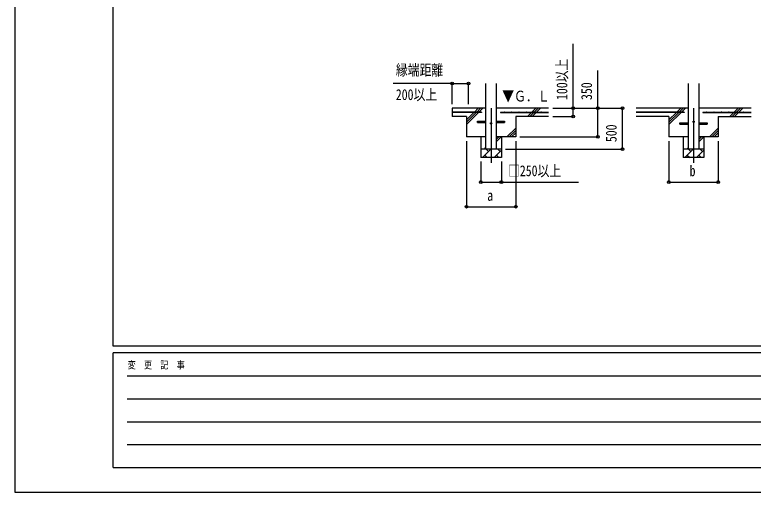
# Model space of a CAD drawing. Units: millimetres, scale not verified. Extents: x -16820 to 16820, y -11880 to 11880.
# Drawn here: x -16820 to -7828, y -11880 to -6061 of the extents above; entities that cross this region are included whole.
import ezdxf
from ezdxf.enums import TextEntityAlignment as Align

# ---------------------------------------------------------------- set-up
doc = ezdxf.new("R2010")
doc.units = ezdxf.units.MM
doc.header["$LTSCALE"] = 50
for name, color, linetype in [('0-3_YKK_12', 2, 'Continuous'), ('0-4_YKK_13', 4, 'Continuous'), ('0-5_YKK_A1', 4, 'Continuous'), ('0-6_YKK_D', 6, 'Continuous'), ('0-7_YKK_ZWAK', 7, 'Continuous')]:
    doc.layers.add(name, color=color, linetype=linetype)
doc.styles.add('ＭＳ ゴシック', font='')
doc.styles.get('ＭＳ ゴシック').set_extended_font_data('MS Gothic')

msp = doc.modelspace()

# ---------------------------------------------------------------- linework, layer by layer
at = {"layer": '0-3_YKK_12'}
for p, q in [((-11019.92, -7200), (-11019.92, -7865.95)), ((-8554.92, -7200), (-8554.92, -7865.95))]:
    msp.add_line(p, q, dxfattribs=at)
at = {"layer": '0-4_YKK_13'}
for p, q in [((-11184.92, -7357), (-11082.42, -7357)), ((-11184.92, -7373), (-11184.92, -7357)), ((-11184.92, -7373), (-11082.42, -7373)), ((-10957.42, -7357), (-10854.92, -7357)), ((-10957.42, -7373), (-10854.92, -7373)), ((-10854.92, -7357), (-10854.92, -7373)), ((-8719.92, -7377), (-8617.42, -7377)), ((-8719.92, -7393), (-8719.92, -7377)), ((-8719.92, -7393), (-8617.42, -7393)), ((-8492.42, -7377), (-8389.92, -7377)), ((-8492.42, -7393), (-8389.92, -7393)), ((-8389.92, -7377), (-8389.92, -7393))]:
    msp.add_line(p, q, dxfattribs=at)
for centre in [(-8554.92, -7365), (-11019.92, -7385)]:
    msp.add_circle(centre, 8, dxfattribs=at)
at = {"layer": '0-5_YKK_A1'}
for p, q in [((-11082.42, -7700), (-11082.42, -6900)), ((-10957.42, -6900), (-10957.42, -7700)), ((-8617.42, -7700), (-8617.42, -6900)), ((-8492.42, -6900), (-8492.42, -7700)), ((-11082.42, -7200), (-11494.92, -7200)), ((-11494.92, -7200), (-11494.92, -7300)), ((-11134.92, -7247.5), (-11494.92, -7247.5)), ((-11134.92, -7252.5), (-11494.92, -7252.5)), ((-11319.92, -7400), (-11172.42, -7252.5)), ((-11319.92, -7343.43), (-11228.99, -7252.5)), ((-11319.92, -7371.72), (-11200.71, -7252.5)), ((-11223.99, -7247.5), (-11176.49, -7200)), ((-11195.71, -7247.5), (-11148.21, -7200)), ((-11167.42, -7247.5), (-11119.92, -7200)), ((-11134.92, -7247.5), (-11134.92, -7252.5)), ((-10319.92, -7200), (-10957.42, -7200)), ((-10904.92, -7247.5), (-10319.92, -7247.5)), ((-10904.92, -7247.5), (-10904.92, -7252.5)), ((-10904.92, -7252.5), (-10319.92, -7252.5)), ((-10576.49, -7300), (-10528.99, -7252.5)), ((-10548.21, -7300), (-10500.71, -7252.5)), ((-10523.99, -7247.5), (-10476.49, -7200)), ((-10519.92, -7300), (-10472.42, -7252.5)), ((-10495.71, -7247.5), (-10448.21, -7200)), ((-10467.42, -7247.5), (-10419.92, -7200)), ((-8617.42, -7200), (-9254.92, -7200)), ((-8669.92, -7247.5), (-9254.92, -7247.5)), ((-8669.92, -7252.5), (-9254.92, -7252.5)), ((-8854.92, -7400), (-8707.42, -7252.5)), ((-8854.92, -7343.43), (-8763.99, -7252.5)), ((-8854.92, -7371.72), (-8735.71, -7252.5)), ((-8758.99, -7247.5), (-8711.49, -7200)), ((-8730.71, -7247.5), (-8683.21, -7200)), ((-8702.42, -7247.5), (-8654.92, -7200)), ((-8669.92, -7247.5), (-8669.92, -7252.5)), ((-7854.92, -7200), (-8492.42, -7200)), ((-8439.92, -7247.5), (-7854.92, -7247.5)), ((-8439.92, -7247.5), (-8439.92, -7252.5)), ((-8439.92, -7252.5), (-7854.92, -7252.5)), ((-8111.49, -7300), (-8063.99, -7252.5)), ((-8083.21, -7300), (-8035.71, -7252.5)), ((-8058.99, -7247.5), (-8011.49, -7200)), ((-8054.92, -7300), (-8007.42, -7252.5)), ((-8030.71, -7247.5), (-7983.21, -7200)), ((-8002.42, -7247.5), (-7954.92, -7200)), ((-11319.92, -7300), (-11494.92, -7300)), ((-11319.92, -7300), (-11319.92, -7550)), ((-10319.92, -7300), (-10719.92, -7300)), ((-10719.92, -7300), (-10719.92, -7550)), ((-8854.92, -7300), (-9254.92, -7300)), ((-8854.92, -7300), (-8854.92, -7550)), ((-8254.92, -7300), (-8254.92, -7550)), ((-8254.92, -7300), (-7854.92, -7300)), ((-10826.49, -7550), (-10719.92, -7443.43)), ((-8361.49, -7550), (-8254.92, -7443.43)), ((-11082.42, -7550), (-11319.92, -7550)), ((-11144.92, -7550), (-11144.92, -7800)), ((-10957.42, -7611.67), (-10895.75, -7550)), ((-10957.42, -7583.38), (-10924.04, -7550)), ((-10719.92, -7550), (-10957.42, -7550)), ((-10894.92, -7550), (-10894.92, -7800)), ((-10798.21, -7550), (-10719.92, -7471.72)), ((-10769.92, -7550), (-10719.92, -7500)), ((-8617.42, -7550), (-8854.92, -7550)), ((-8679.92, -7550), (-8679.92, -7800)), ((-8492.42, -7611.67), (-8430.75, -7550)), ((-8492.42, -7583.38), (-8459.04, -7550)), ((-8254.92, -7550), (-8492.42, -7550)), ((-8429.92, -7550), (-8429.92, -7800)), ((-8333.21, -7550), (-8254.92, -7471.72)), ((-8304.92, -7550), (-8254.92, -7500)), ((-10894.92, -7700), (-11144.92, -7700)), ((-11124.18, -7800), (-11024.18, -7700)), ((-11102.32, -7700), (-11082.42, -7680.1)), ((-11052.74, -7728.55), (-11081.29, -7700)), ((-10982.76, -7800), (-10894.92, -7712.16)), ((-10911.32, -7728.55), (-10939.87, -7700)), ((-8429.92, -7700), (-8679.92, -7700)), ((-8659.18, -7800), (-8559.18, -7700)), ((-8637.32, -7700), (-8617.42, -7680.1)), ((-8587.74, -7728.55), (-8616.29, -7700)), ((-8517.76, -7800), (-8429.92, -7712.16)), ((-8446.32, -7728.55), (-8474.87, -7700)), ((-10894.92, -7800), (-11144.92, -7800)), ((-11095.63, -7771.45), (-11067.08, -7800)), ((-10954.21, -7771.45), (-10925.66, -7800)), ((-8429.92, -7800), (-8679.92, -7800)), ((-8630.63, -7771.45), (-8602.08, -7800)), ((-8489.21, -7771.45), (-8460.66, -7800))]:
    msp.add_line(p, q, dxfattribs=at)
for centre in [(-11449.92, -7245), (-11359.92, -7245), (-11269.92, -7245), (-11179.92, -7245), (-10859.92, -7245), (-10769.92, -7245), (-10679.92, -7245), (-10589.92, -7245), (-10499.92, -7245), (-10409.92, -7245), (-9164.92, -7245), (-9074.92, -7245), (-8984.92, -7245), (-8894.92, -7245), (-8804.92, -7245), (-8714.92, -7245), (-8394.92, -7245), (-8304.92, -7245), (-8214.92, -7245), (-8124.92, -7245), (-8034.92, -7245), (-7944.92, -7245)]:
    msp.add_circle(centre, 2.5, dxfattribs=at)
at = {"layer": '0-6_YKK_D'}
for p, q in [((-11494.92, -6900), (-12212.73, -6900)), ((-11494.92, -7150), (-11494.92, -6899)), ((-11494.92, -6900), (-11294.92, -6900)), ((-11294.92, -7150), (-11294.92, -6899)), ((-10269.92, -7200), (-10018.92, -7200)), ((-10269.92, -7200), (-9418.92, -7200)), ((-10269.92, -7200), (-9718.92, -7200)), ((-9419.92, -7700), (-9419.92, -7200)), ((-10269.92, -7300), (-10018.92, -7300)), ((-10669.92, -7550), (-9718.92, -7550)), ((-11319.92, -7600), (-11319.92, -8401)), ((-10718.92, -7600), (-10718.92, -8401)), ((-8854.92, -7600), (-8854.92, -8101)), ((-8254.92, -7600), (-8254.92, -8101)), ((-10844.92, -7700), (-9418.92, -7700)), ((-11144.92, -7850), (-11144.92, -8101)), ((-10894.92, -7850), (-10894.92, -8101)), ((-8854.92, -8100), (-8254.92, -8100)), ((-11319.92, -8400), (-10718.92, -8400))]:
    msp.add_line(p, q, dxfattribs=at)
for points in [[(-10019.92, -7300), (-10019.92, -7200), (-10019.92, -6415.2)], [(-9719.92, -7550), (-9719.92, -7200), (-9719.92, -6741.6)], [(-11144.92, -8100), (-10894.92, -8100), (-9956.52, -8100)]]:
    msp.add_lwpolyline(points, dxfattribs=at)
for centre in [(-11494.92, -6900), (-11294.92, -6900), (-10019.92, -7200), (-9719.92, -7200), (-9419.92, -7200), (-10019.92, -7300), (-9719.92, -7550), (-9419.92, -7700), (-11144.92, -8100), (-10894.92, -8100), (-8854.92, -8100), (-8254.92, -8100), (-11319.92, -8400), (-10718.92, -8400)]:
    msp.add_circle(centre, 17, dxfattribs=at)
at = {"layer": '0-7_YKK_ZWAK'}
for p, q in [((-15619.92, -10100), (-15619.92, 11100)), ((15580.08, -10100), (-15619.92, -10100)), ((-5219.92, -10180), (-15619.92, -10180)), ((-15619.92, -11580), (-15619.92, -10180)), ((-15449.92, -10460), (-5419.92, -10460)), ((-15449.92, -10740), (-5419.92, -10740)), ((-15449.92, -11020), (-5419.92, -11020)), ((-15449.92, -11300), (-5419.92, -11300)), ((-15619.92, -11580), (-5219.92, -11580))]:
    msp.add_line(p, q, dxfattribs=at)
msp.add_lwpolyline([(-16820, -11880), (16820, -11880), (16820, 11880), (-16820, 11880)], close=True, dxfattribs=at)

# ---------------------------------------------------------------- texts
at = {"layer": '0-5_YKK_A1', "style": 'ＭＳ ゴシック', "width": 0.8}
msp.add_text('▼Ｇ．Ｌ', height=132, dxfattribs=at).set_placement((-10884.74, -7158.51), align=Align.BOTTOM_LEFT)
at = {"layer": '0-6_YKK_D', "style": 'ＭＳ ゴシック', "width": 0.8}
for s, p in [('縁端距離', (-12180.22, -6840)), ('200以上', (-12180.22, -7140)), ('□250以上', (-10814.12, -8068)), ('b', (-8602.92, -8068)), ('a', (-11067.42, -8368))]:
    msp.add_text(s, height=132, dxfattribs=at).set_placement(p, align=Align.BOTTOM_LEFT)
for s, p in [('100以上', (-10051.92, -7100)), ('350', (-9751.92, -7100)), ('500', (-9451.92, -7613.2))]:
    msp.add_text(s, height=132, rotation=90, dxfattribs=at).set_placement(p, align=Align.BOTTOM_LEFT)
at = {"layer": '0-7_YKK_ZWAK', "style": 'ＭＳ ゴシック', "width": 0.8}
msp.add_text('変  更  記  事', height=87.98, dxfattribs=at).set_placement((-15445.24, -10400), align=Align.BOTTOM_LEFT)

doc.saveas('drawing.dxf')
